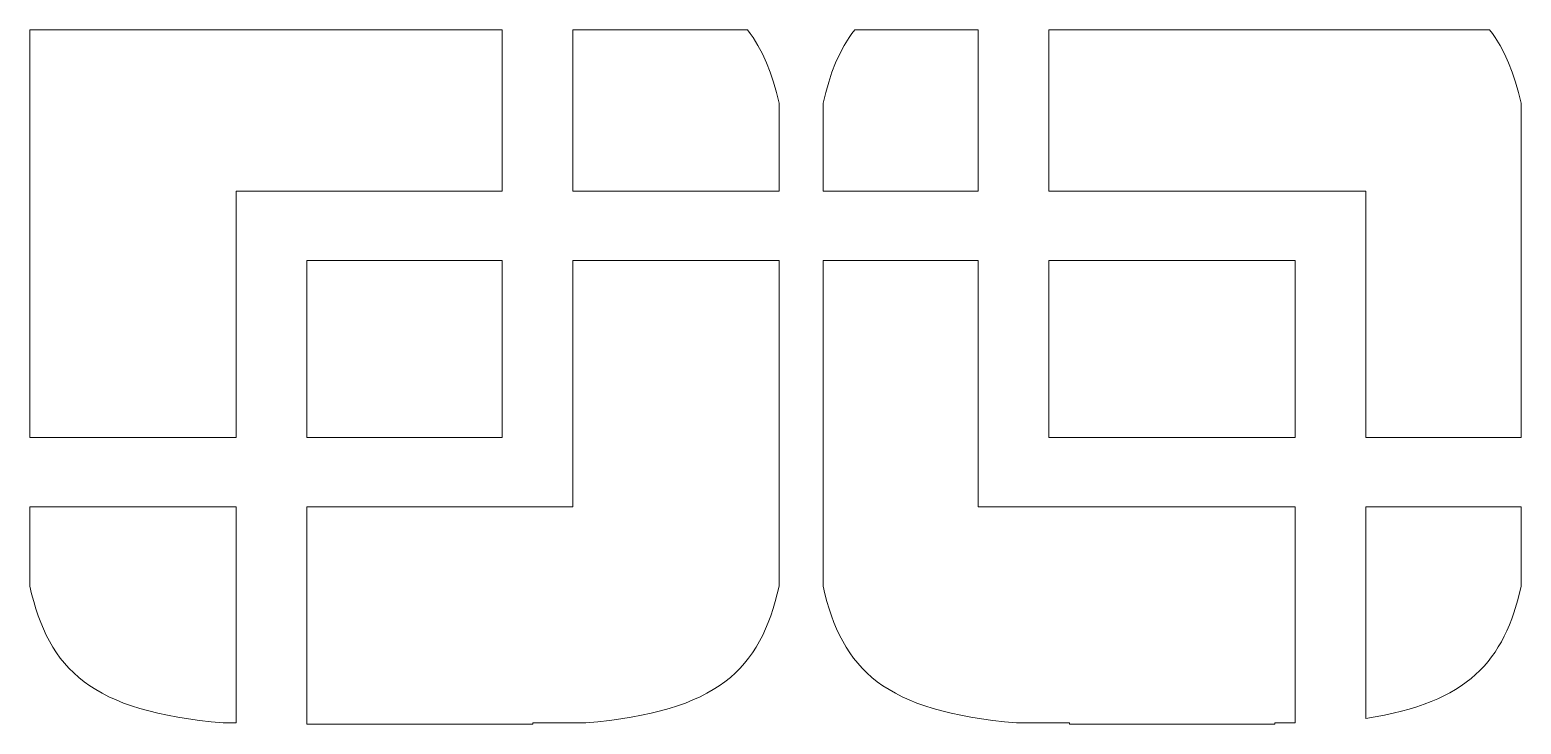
# Model space of a CAD drawing. Header units: millimetres. Extents: x -1200 to 1200, y -590 to 590.
# Drawn here: x -145 to 434, y 320 to 590 of the extents above; entities that cross this region are included whole.
import ezdxf

# ---------------------------------------------------------------- set-up
doc = ezdxf.new("R2010")
doc.units = ezdxf.units.MM
doc.header["$MEASUREMENT"] = 0
doc.layers.add('Layer 1', color=7, linetype='Continuous')

msp = doc.modelspace()

# ---------------------------------------------------------------- linework, layer by layer
at = {"layer": 'Layer 1', "color": 250, "lineweight": 20}
for points, knots in [([(-145.469, 589.9961), (-145.469, 589.9961), (37.9162, 589.9961), (37.9162, 589.9961), (37.9162, 589.9961), (37.9162, 527.3754), (37.9162, 527.3754), (37.9162, 527.3754), (-65.2907, 527.3754), (-65.2907, 527.3754), (-65.2907, 527.3754), (-65.2907, 431.7523), (-65.2907, 431.7523), (-65.2907, 431.7523), (-145.469, 431.7523), (-145.469, 431.7523), (-145.469, 431.7523), (-145.469, 589.9961), (-145.469, 589.9961)], [0, 0, 0, 0, 0.16666667, 0.16666667, 0.16666667, 0.33333333, 0.33333333, 0.33333333, 0.5, 0.5, 0.5, 0.66666667, 0.66666667, 0.66666667, 0.83333333, 0.83333333, 0.83333333, 1, 1, 1, 1]), ([(65.3301, 589.9961), (65.3301, 589.9961), (133.2201, 589.9961), (133.2201, 589.9961), (133.2201, 589.9961), (134.2989, 588.532), (134.2989, 588.532), (134.2989, 588.532), (135.3542, 587.0438), (135.3542, 587.0438), (135.3542, 587.0438), (137.2771, 583.9476), (137.2771, 583.9476), (137.2771, 583.9476), (139.036, 580.6594), (139.036, 580.6594), (139.036, 580.6594), (140.6071, 577.1791), (140.6071, 577.1791), (140.6071, 577.1791), (142.0376, 573.5308), (142.0376, 573.5308), (142.0376, 573.5308), (143.3274, 569.7146), (143.3274, 569.7146), (143.3274, 569.7146), (144.4765, 565.6823), (144.4765, 565.6823), (144.4765, 565.6823), (145.5084, 561.4819), (145.5084, 561.4819), (145.5084, 561.4819), (145.5084, 527.3754), (145.5084, 527.3754), (145.5084, 527.3754), (65.3301, 527.3754), (65.3301, 527.3754), (65.3301, 527.3754), (65.3301, 589.9961), (65.3301, 589.9961)], [0, 0, 0, 0, 0.07692308, 0.07692308, 0.07692308, 0.15384615, 0.15384615, 0.15384615, 0.23076923, 0.23076923, 0.23076923, 0.30769231, 0.30769231, 0.30769231, 0.38461538, 0.38461538, 0.38461538, 0.46153846, 0.46153846, 0.46153846, 0.53846154, 0.53846154, 0.53846154, 0.61538462, 0.61538462, 0.61538462, 0.69230769, 0.69230769, 0.69230769, 0.76923077, 0.76923077, 0.76923077, 0.84615385, 0.84615385, 0.84615385, 0.92307692, 0.92307692, 0.92307692, 1, 1, 1, 1]), ([(174.8687, 589.9961), (174.8687, 589.9961), (222.849, 589.9961), (222.849, 589.9961), (222.849, 589.9961), (222.849, 527.3754), (222.849, 527.3754), (222.849, 527.3754), (162.5571, 527.3754), (162.5571, 527.3754), (162.5571, 527.3754), (162.5571, 561.4819), (162.5571, 561.4819), (162.5571, 561.4819), (163.5889, 565.6823), (163.5889, 565.6823), (163.5889, 565.6823), (164.738, 569.7146), (164.738, 569.7146), (164.738, 569.7146), (166.0278, 573.5308), (166.0278, 573.5308), (166.0278, 573.5308), (167.4349, 577.1791), (167.4349, 577.1791), (167.4349, 577.1791), (169.0295, 580.6594), (169.0295, 580.6594), (169.0295, 580.6594), (170.7883, 583.9476), (170.7883, 583.9476), (170.7883, 583.9476), (172.7347, 587.0438), (172.7347, 587.0438), (172.7347, 587.0438), (173.7665, 588.532), (173.7665, 588.532), (173.7665, 588.532), (174.8687, 589.9961), (174.8687, 589.9961)], [0, 0, 0, 0, 0.07692308, 0.07692308, 0.07692308, 0.15384615, 0.15384615, 0.15384615, 0.23076923, 0.23076923, 0.23076923, 0.30769231, 0.30769231, 0.30769231, 0.38461538, 0.38461538, 0.38461538, 0.46153846, 0.46153846, 0.46153846, 0.53846154, 0.53846154, 0.53846154, 0.61538462, 0.61538462, 0.61538462, 0.69230769, 0.69230769, 0.69230769, 0.76923077, 0.76923077, 0.76923077, 0.84615385, 0.84615385, 0.84615385, 0.92307692, 0.92307692, 0.92307692, 1, 1, 1, 1]), ([(250.263, 589.9961), (250.263, 589.9961), (421.3599, 589.9961), (421.3599, 589.9961), (421.3599, 589.9961), (422.4621, 588.532), (422.4621, 588.532), (422.4621, 588.532), (423.4939, 587.0438), (423.4939, 587.0438), (423.4939, 587.0438), (425.4403, 583.9476), (425.4403, 583.9476), (425.4403, 583.9476), (427.1992, 580.6594), (427.1992, 580.6594), (427.1992, 580.6594), (428.7703, 577.1791), (428.7703, 577.1791), (428.7703, 577.1791), (430.2008, 573.5308), (430.2008, 573.5308), (430.2008, 573.5308), (431.4672, 569.7146), (431.4672, 569.7146), (431.4672, 569.7146), (432.6163, 565.6823), (432.6163, 565.6823), (432.6163, 565.6823), (433.6481, 561.4819), (433.6481, 561.4819), (433.6481, 561.4819), (433.6481, 522.9831), (433.6481, 522.9831), (433.6481, 522.9831), (433.6481, 431.7523), (433.6481, 431.7523), (433.6481, 431.7523), (373.3562, 431.7523), (373.3562, 431.7523), (373.3562, 431.7523), (373.3562, 527.3754), (373.3562, 527.3754), (373.3562, 527.3754), (250.263, 527.3754), (250.263, 527.3754), (250.263, 527.3754), (250.263, 589.9961), (250.263, 589.9961)], [0, 0, 0, 0, 0.0625, 0.0625, 0.0625, 0.125, 0.125, 0.125, 0.1875, 0.1875, 0.1875, 0.25, 0.25, 0.25, 0.3125, 0.3125, 0.3125, 0.375, 0.375, 0.375, 0.4375, 0.4375, 0.4375, 0.5, 0.5, 0.5, 0.5625, 0.5625, 0.5625, 0.625, 0.625, 0.625, 0.6875, 0.6875, 0.6875, 0.75, 0.75, 0.75, 0.8125, 0.8125, 0.8125, 0.875, 0.875, 0.875, 0.9375, 0.9375, 0.9375, 1, 1, 1, 1]), ([(-37.8767, 431.7523), (-37.8767, 431.7523), (37.9162, 431.7523), (37.9162, 431.7523), (37.9162, 431.7523), (37.9162, 500.4694), (37.9162, 500.4694), (37.9162, 500.4694), (-37.8767, 500.4694), (-37.8767, 500.4694), (-37.8767, 500.4694), (-37.8767, 431.7523), (-37.8767, 431.7523)], [0, 0, 0, 0, 0.25, 0.25, 0.25, 0.5, 0.5, 0.5, 0.75, 0.75, 0.75, 1, 1, 1, 1]), ([(49.8526, 320.408), (49.8526, 320.408), (-37.8767, 320.408), (-37.8767, 320.408), (-37.8767, 320.408), (-37.8767, 404.8223), (-37.8767, 404.8223), (-37.8767, 404.8223), (65.3301, 404.8223), (65.3301, 404.8223), (65.3301, 404.8223), (65.3301, 500.4694), (65.3301, 500.4694), (65.3301, 500.4694), (145.5084, 500.4694), (145.5084, 500.4694), (145.5084, 500.4694), (145.5084, 412.4788), (145.5084, 412.4788), (145.5084, 412.4788), (145.5084, 373.98), (145.5084, 373.98), (145.5084, 373.98), (144.7814, 370.9798), (144.7814, 370.9798), (144.7814, 370.9798), (144.0075, 368.0756), (144.0075, 368.0756), (144.0075, 368.0756), (143.1633, 365.2673), (143.1633, 365.2673), (143.1633, 365.2673), (142.2722, 362.5311), (142.2722, 362.5311), (142.2722, 362.5311), (141.2872, 359.9149), (141.2872, 359.9149), (141.2872, 359.9149), (140.2319, 357.3707), (140.2319, 357.3707), (140.2319, 357.3707), (139.1063, 354.9465), (139.1063, 354.9465), (139.1063, 354.9465), (137.8868, 352.5944), (137.8868, 352.5944), (137.8868, 352.5944), (136.5736, 350.3142), (136.5736, 350.3142), (136.5736, 350.3142), (135.1666, 348.154), (135.1666, 348.154), (135.1666, 348.154), (133.6657, 346.0659), (133.6657, 346.0659), (133.6657, 346.0659), (132.0476, 344.0498), (132.0476, 344.0498), (132.0476, 344.0498), (130.3357, 342.1296), (130.3357, 342.1296), (130.3357, 342.1296), (128.5065, 340.3055), (128.5065, 340.3055), (128.5065, 340.3055), (126.5601, 338.5533), (126.5601, 338.5533), (126.5601, 338.5533), (124.473, 336.8972), (124.473, 336.8972), (124.473, 336.8972), (122.2687, 335.3131), (122.2687, 335.3131), (122.2687, 335.3131), (119.9236, 333.825), (119.9236, 333.825), (119.9236, 333.825), (117.4378, 332.4089), (117.4378, 332.4089), (117.4378, 332.4089), (114.8113, 331.0648), (114.8113, 331.0648), (114.8113, 331.0648), (112.0441, 329.7927), (112.0441, 329.7927), (112.0441, 329.7927), (109.1128, 328.6166), (109.1128, 328.6166), (109.1128, 328.6166), (106.0407, 327.5125), (106.0407, 327.5125), (106.0407, 327.5125), (102.8045, 326.4804), (102.8045, 326.4804), (102.8045, 326.4804), (99.3806, 325.5444), (99.3806, 325.5444), (99.3806, 325.5444), (95.7927, 324.6563), (95.7927, 324.6563), (95.7927, 324.6563), (92.0406, 323.8643), (92.0406, 323.8643), (92.0406, 323.8643), (88.1009, 323.1202), (88.1009, 323.1202), (88.1009, 323.1202), (83.9735, 322.4722), (83.9735, 322.4722), (83.9735, 322.4722), (79.6351, 321.8721), (79.6351, 321.8721), (79.6351, 321.8721), (75.1325, 321.368), (75.1325, 321.368), (75.1325, 321.368), (70.419, 320.912), (70.419, 320.912), (70.419, 320.912), (49.8526, 320.912), (49.8526, 320.912), (49.8526, 320.912), (49.8526, 320.408), (49.8526, 320.408)], [0, 0, 0, 0, 0.02439024, 0.02439024, 0.02439024, 0.04878049, 0.04878049, 0.04878049, 0.07317073, 0.07317073, 0.07317073, 0.09756098, 0.09756098, 0.09756098, 0.12195122, 0.12195122, 0.12195122, 0.14634146, 0.14634146, 0.14634146, 0.17073171, 0.17073171, 0.17073171, 0.19512195, 0.19512195, 0.19512195, 0.2195122, 0.2195122, 0.2195122, 0.24390244, 0.24390244, 0.24390244, 0.26829268, 0.26829268, 0.26829268, 0.29268293, 0.29268293, 0.29268293, 0.31707317, 0.31707317, 0.31707317, 0.34146341, 0.34146341, 0.34146341, 0.36585366, 0.36585366, 0.36585366, 0.3902439, 0.3902439, 0.3902439, 0.41463415, 0.41463415, 0.41463415, 0.43902439, 0.43902439, 0.43902439, 0.46341463, 0.46341463, 0.46341463, 0.48780488, 0.48780488, 0.48780488, 0.51219512, 0.51219512, 0.51219512, 0.53658537, 0.53658537, 0.53658537, 0.56097561, 0.56097561, 0.56097561, 0.58536585, 0.58536585, 0.58536585, 0.6097561, 0.6097561, 0.6097561, 0.63414634, 0.63414634, 0.63414634, 0.65853659, 0.65853659, 0.65853659, 0.68292683, 0.68292683, 0.68292683, 0.70731707, 0.70731707, 0.70731707, 0.73170732, 0.73170732, 0.73170732, 0.75609756, 0.75609756, 0.75609756, 0.7804878, 0.7804878, 0.7804878, 0.80487805, 0.80487805, 0.80487805, 0.82926829, 0.82926829, 0.82926829, 0.85365854, 0.85365854, 0.85365854, 0.87804878, 0.87804878, 0.87804878, 0.90243902, 0.90243902, 0.90243902, 0.92682927, 0.92682927, 0.92682927, 0.95121951, 0.95121951, 0.95121951, 0.97560976, 0.97560976, 0.97560976, 1, 1, 1, 1]), ([(337.9924, 320.408), (337.9924, 320.408), (258.2128, 320.408), (258.2128, 320.408), (258.2128, 320.408), (258.2128, 320.912), (258.2128, 320.912), (258.2128, 320.912), (237.67, 320.912), (237.67, 320.912), (237.67, 320.912), (232.9563, 321.368), (232.9563, 321.368), (232.9563, 321.368), (228.4303, 321.8721), (228.4303, 321.8721), (228.4303, 321.8721), (224.1154, 322.4722), (224.1154, 322.4722), (224.1154, 322.4722), (219.9881, 323.1202), (219.9881, 323.1202), (219.9881, 323.1202), (216.0483, 323.8643), (216.0483, 323.8643), (216.0483, 323.8643), (212.2727, 324.6563), (212.2727, 324.6563), (212.2727, 324.6563), (208.7082, 325.5444), (208.7082, 325.5444), (208.7082, 325.5444), (205.2844, 326.4804), (205.2844, 326.4804), (205.2844, 326.4804), (202.0482, 327.5125), (202.0482, 327.5125), (202.0482, 327.5125), (198.9527, 328.6166), (198.9527, 328.6166), (198.9527, 328.6166), (196.0448, 329.7927), (196.0448, 329.7927), (196.0448, 329.7927), (193.2541, 331.0648), (193.2541, 331.0648), (193.2541, 331.0648), (190.6276, 332.4089), (190.6276, 332.4089), (190.6276, 332.4089), (188.1653, 333.825), (188.1653, 333.825), (188.1653, 333.825), (185.8203, 335.3131), (185.8203, 335.3131), (185.8203, 335.3131), (183.6159, 336.8972), (183.6159, 336.8972), (183.6159, 336.8972), (181.5287, 338.5533), (181.5287, 338.5533), (181.5287, 338.5533), (179.5823, 340.3055), (179.5823, 340.3055), (179.5823, 340.3055), (177.7298, 342.1296), (177.7298, 342.1296), (177.7298, 342.1296), (176.0179, 344.0498), (176.0179, 344.0498), (176.0179, 344.0498), (174.3997, 346.0659), (174.3997, 346.0659), (174.3997, 346.0659), (172.8989, 348.154), (172.8989, 348.154), (172.8989, 348.154), (171.4918, 350.3142), (171.4918, 350.3142), (171.4918, 350.3142), (170.1786, 352.5704), (170.1786, 352.5704), (170.1786, 352.5704), (168.9592, 354.9225), (168.9592, 354.9225), (168.9592, 354.9225), (167.8335, 357.3707), (167.8335, 357.3707), (167.8335, 357.3707), (166.7782, 359.9149), (166.7782, 359.9149), (166.7782, 359.9149), (165.7933, 362.5311), (165.7933, 362.5311), (165.7933, 362.5311), (164.8787, 365.2433), (164.8787, 365.2433), (164.8787, 365.2433), (164.0579, 368.0756), (164.0579, 368.0756), (164.0579, 368.0756), (163.2606, 370.9798), (163.2606, 370.9798), (163.2606, 370.9798), (162.5571, 373.98), (162.5571, 373.98), (162.5571, 373.98), (162.5571, 412.4788), (162.5571, 412.4788), (162.5571, 412.4788), (162.5571, 500.4694), (162.5571, 500.4694), (162.5571, 500.4694), (222.849, 500.4694), (222.849, 500.4694), (222.849, 500.4694), (222.849, 404.8223), (222.849, 404.8223), (222.849, 404.8223), (345.9422, 404.8223), (345.9422, 404.8223), (345.9422, 404.8223), (345.9422, 320.912), (345.9422, 320.912), (345.9422, 320.912), (337.9924, 320.912), (337.9924, 320.912), (337.9924, 320.912), (337.9924, 320.408), (337.9924, 320.408)], [0, 0, 0, 0, 0.02325581, 0.02325581, 0.02325581, 0.04651163, 0.04651163, 0.04651163, 0.06976744, 0.06976744, 0.06976744, 0.09302326, 0.09302326, 0.09302326, 0.11627907, 0.11627907, 0.11627907, 0.13953488, 0.13953488, 0.13953488, 0.1627907, 0.1627907, 0.1627907, 0.18604651, 0.18604651, 0.18604651, 0.20930233, 0.20930233, 0.20930233, 0.23255814, 0.23255814, 0.23255814, 0.25581395, 0.25581395, 0.25581395, 0.27906977, 0.27906977, 0.27906977, 0.30232558, 0.30232558, 0.30232558, 0.3255814, 0.3255814, 0.3255814, 0.34883721, 0.34883721, 0.34883721, 0.37209302, 0.37209302, 0.37209302, 0.39534884, 0.39534884, 0.39534884, 0.41860465, 0.41860465, 0.41860465, 0.44186047, 0.44186047, 0.44186047, 0.46511628, 0.46511628, 0.46511628, 0.48837209, 0.48837209, 0.48837209, 0.51162791, 0.51162791, 0.51162791, 0.53488372, 0.53488372, 0.53488372, 0.55813953, 0.55813953, 0.55813953, 0.58139535, 0.58139535, 0.58139535, 0.60465116, 0.60465116, 0.60465116, 0.62790698, 0.62790698, 0.62790698, 0.65116279, 0.65116279, 0.65116279, 0.6744186, 0.6744186, 0.6744186, 0.69767442, 0.69767442, 0.69767442, 0.72093023, 0.72093023, 0.72093023, 0.74418605, 0.74418605, 0.74418605, 0.76744186, 0.76744186, 0.76744186, 0.79069767, 0.79069767, 0.79069767, 0.81395349, 0.81395349, 0.81395349, 0.8372093, 0.8372093, 0.8372093, 0.86046512, 0.86046512, 0.86046512, 0.88372093, 0.88372093, 0.88372093, 0.90697674, 0.90697674, 0.90697674, 0.93023256, 0.93023256, 0.93023256, 0.95348837, 0.95348837, 0.95348837, 0.97674419, 0.97674419, 0.97674419, 1, 1, 1, 1]), ([(250.263, 500.4694), (250.263, 500.4694), (345.9422, 500.4694), (345.9422, 500.4694), (345.9422, 500.4694), (345.9422, 431.7523), (345.9422, 431.7523), (345.9422, 431.7523), (250.263, 431.7523), (250.263, 431.7523), (250.263, 431.7523), (250.263, 500.4694), (250.263, 500.4694)], [0, 0, 0, 0, 0.25, 0.25, 0.25, 0.5, 0.5, 0.5, 0.75, 0.75, 0.75, 1, 1, 1, 1]), ([(-145.469, 404.8223), (-145.469, 404.8223), (-145.469, 373.98), (-145.469, 373.98), (-145.469, 373.98), (-144.7654, 370.9798), (-144.7654, 370.9798), (-144.7654, 370.9798), (-143.9681, 368.0756), (-143.9681, 368.0756), (-143.9681, 368.0756), (-143.1239, 365.2433), (-143.1239, 365.2433), (-143.1239, 365.2433), (-142.2328, 362.5311), (-142.2328, 362.5311), (-142.2328, 362.5311), (-141.2478, 359.9149), (-141.2478, 359.9149), (-141.2478, 359.9149), (-140.1925, 357.3707), (-140.1925, 357.3707), (-140.1925, 357.3707), (-139.0669, 354.9225), (-139.0669, 354.9225), (-139.0669, 354.9225), (-137.8709, 352.5704), (-137.8709, 352.5704), (-137.8709, 352.5704), (-136.5342, 350.3142), (-136.5342, 350.3142), (-136.5342, 350.3142), (-135.1272, 348.154), (-135.1272, 348.154), (-135.1272, 348.154), (-133.6263, 346.0659), (-133.6263, 346.0659), (-133.6263, 346.0659), (-132.0082, 344.0498), (-132.0082, 344.0498), (-132.0082, 344.0498), (-130.2728, 342.1296), (-130.2728, 342.1296), (-130.2728, 342.1296), (-128.4437, 340.3055), (-128.4437, 340.3055), (-128.4437, 340.3055), (-126.4972, 338.5533), (-126.4972, 338.5533), (-126.4972, 338.5533), (-124.4101, 336.8972), (-124.4101, 336.8972), (-124.4101, 336.8972), (-122.2058, 335.3131), (-122.2058, 335.3131), (-122.2058, 335.3131), (-119.8607, 333.825), (-119.8607, 333.825), (-119.8607, 333.825), (-117.3749, 332.4089), (-117.3749, 332.4089), (-117.3749, 332.4089), (-114.7719, 331.0648), (-114.7719, 331.0648), (-114.7719, 331.0648), (-111.9812, 329.7927), (-111.9812, 329.7927), (-111.9812, 329.7927), (-109.0734, 328.6166), (-109.0734, 328.6166), (-109.0734, 328.6166), (-105.9778, 327.5125), (-105.9778, 327.5125), (-105.9778, 327.5125), (-102.7416, 326.4804), (-102.7416, 326.4804), (-102.7416, 326.4804), (-99.3178, 325.5444), (-99.3178, 325.5444), (-99.3178, 325.5444), (-95.7299, 324.6563), (-95.7299, 324.6563), (-95.7299, 324.6563), (-91.9777, 323.8643), (-91.9777, 323.8643), (-91.9777, 323.8643), (-88.038, 323.1202), (-88.038, 323.1202), (-88.038, 323.1202), (-83.9107, 322.4722), (-83.9107, 322.4722), (-83.9107, 322.4722), (-79.5723, 321.8721), (-79.5723, 321.8721), (-79.5723, 321.8721), (-75.0697, 321.368), (-75.0697, 321.368), (-75.0697, 321.368), (-70.3561, 320.912), (-70.3561, 320.912), (-70.3561, 320.912), (-65.2907, 320.912), (-65.2907, 320.912), (-65.2907, 320.912), (-65.2907, 404.8223), (-65.2907, 404.8223), (-65.2907, 404.8223), (-145.469, 404.8223), (-145.469, 404.8223)], [0, 0, 0, 0, 0.02777778, 0.02777778, 0.02777778, 0.05555556, 0.05555556, 0.05555556, 0.08333333, 0.08333333, 0.08333333, 0.11111111, 0.11111111, 0.11111111, 0.13888889, 0.13888889, 0.13888889, 0.16666667, 0.16666667, 0.16666667, 0.19444444, 0.19444444, 0.19444444, 0.22222222, 0.22222222, 0.22222222, 0.25, 0.25, 0.25, 0.27777778, 0.27777778, 0.27777778, 0.30555556, 0.30555556, 0.30555556, 0.33333333, 0.33333333, 0.33333333, 0.36111111, 0.36111111, 0.36111111, 0.38888889, 0.38888889, 0.38888889, 0.41666667, 0.41666667, 0.41666667, 0.44444444, 0.44444444, 0.44444444, 0.47222222, 0.47222222, 0.47222222, 0.5, 0.5, 0.5, 0.52777778, 0.52777778, 0.52777778, 0.55555556, 0.55555556, 0.55555556, 0.58333333, 0.58333333, 0.58333333, 0.61111111, 0.61111111, 0.61111111, 0.63888889, 0.63888889, 0.63888889, 0.66666667, 0.66666667, 0.66666667, 0.69444444, 0.69444444, 0.69444444, 0.72222222, 0.72222222, 0.72222222, 0.75, 0.75, 0.75, 0.77777778, 0.77777778, 0.77777778, 0.80555556, 0.80555556, 0.80555556, 0.83333333, 0.83333333, 0.83333333, 0.86111111, 0.86111111, 0.86111111, 0.88888889, 0.88888889, 0.88888889, 0.91666667, 0.91666667, 0.91666667, 0.94444444, 0.94444444, 0.94444444, 0.97222222, 0.97222222, 0.97222222, 1, 1, 1, 1]), ([(373.3562, 322.6641), (373.3562, 322.6641), (377.0145, 323.2642), (377.0145, 323.2642), (377.0145, 323.2642), (380.5321, 323.9363), (380.5321, 323.9363), (380.5321, 323.9363), (383.8856, 324.6563), (383.8856, 324.6563), (383.8856, 324.6563), (387.1218, 325.4244), (387.1218, 325.4244), (387.1218, 325.4244), (390.2173, 326.2644), (390.2173, 326.2644), (390.2173, 326.2644), (393.1486, 327.1765), (393.1486, 327.1765), (393.1486, 327.1765), (395.9862, 328.1365), (395.9862, 328.1365), (395.9862, 328.1365), (398.6595, 329.1687), (398.6595, 329.1687), (398.6595, 329.1687), (401.2392, 330.2487), (401.2392, 330.2487), (401.2392, 330.2487), (403.6781, 331.4008), (403.6781, 331.4008), (403.6781, 331.4008), (405.9997, 332.6249), (405.9997, 332.6249), (405.9997, 332.6249), (408.204, 333.897), (408.204, 333.897), (408.204, 333.897), (410.2911, 335.2411), (410.2911, 335.2411), (410.2911, 335.2411), (412.3079, 336.6572), (412.3079, 336.6572), (412.3079, 336.6572), (414.184, 338.1453), (414.184, 338.1453), (414.184, 338.1453), (415.9662, 339.6814), (415.9662, 339.6814), (415.9662, 339.6814), (417.6547, 341.2895), (417.6547, 341.2895), (417.6547, 341.2895), (419.2494, 342.9696), (419.2494, 342.9696), (419.2494, 342.9696), (420.7736, 344.7218), (420.7736, 344.7218), (420.7736, 344.7218), (422.1807, 346.5459), (422.1807, 346.5459), (422.1807, 346.5459), (423.5174, 348.4181), (423.5174, 348.4181), (423.5174, 348.4181), (424.7603, 350.3862), (424.7603, 350.3862), (424.7603, 350.3862), (425.9562, 352.4264), (425.9562, 352.4264), (425.9562, 352.4264), (427.0584, 354.5145), (427.0584, 354.5145), (427.0584, 354.5145), (428.0903, 356.6987), (428.0903, 356.6987), (428.0903, 356.6987), (429.0518, 358.9309), (429.0518, 358.9309), (429.0518, 358.9309), (429.9664, 361.259), (429.9664, 361.259), (429.9664, 361.259), (430.8106, 363.6352), (430.8106, 363.6352), (430.8106, 363.6352), (432.3349, 368.6516), (432.3349, 368.6516), (432.3349, 368.6516), (433.6481, 373.98), (433.6481, 373.98), (433.6481, 373.98), (433.6481, 404.8223), (433.6481, 404.8223), (433.6481, 404.8223), (373.3562, 404.8223), (373.3562, 404.8223), (373.3562, 404.8223), (373.3562, 322.6641), (373.3562, 322.6641)], [0, 0, 0, 0, 0.03030303, 0.03030303, 0.03030303, 0.06060606, 0.06060606, 0.06060606, 0.09090909, 0.09090909, 0.09090909, 0.12121212, 0.12121212, 0.12121212, 0.15151515, 0.15151515, 0.15151515, 0.18181818, 0.18181818, 0.18181818, 0.21212121, 0.21212121, 0.21212121, 0.24242424, 0.24242424, 0.24242424, 0.27272727, 0.27272727, 0.27272727, 0.3030303, 0.3030303, 0.3030303, 0.33333333, 0.33333333, 0.33333333, 0.36363636, 0.36363636, 0.36363636, 0.39393939, 0.39393939, 0.39393939, 0.42424242, 0.42424242, 0.42424242, 0.45454545, 0.45454545, 0.45454545, 0.48484848, 0.48484848, 0.48484848, 0.51515152, 0.51515152, 0.51515152, 0.54545455, 0.54545455, 0.54545455, 0.57575758, 0.57575758, 0.57575758, 0.60606061, 0.60606061, 0.60606061, 0.63636364, 0.63636364, 0.63636364, 0.66666667, 0.66666667, 0.66666667, 0.6969697, 0.6969697, 0.6969697, 0.72727273, 0.72727273, 0.72727273, 0.75757576, 0.75757576, 0.75757576, 0.78787879, 0.78787879, 0.78787879, 0.81818182, 0.81818182, 0.81818182, 0.84848485, 0.84848485, 0.84848485, 0.87878788, 0.87878788, 0.87878788, 0.90909091, 0.90909091, 0.90909091, 0.93939394, 0.93939394, 0.93939394, 0.96969697, 0.96969697, 0.96969697, 1, 1, 1, 1])]:
    msp.add_open_spline(points, degree=3, knots=knots, dxfattribs=at)

doc.saveas('drawing.dxf')
